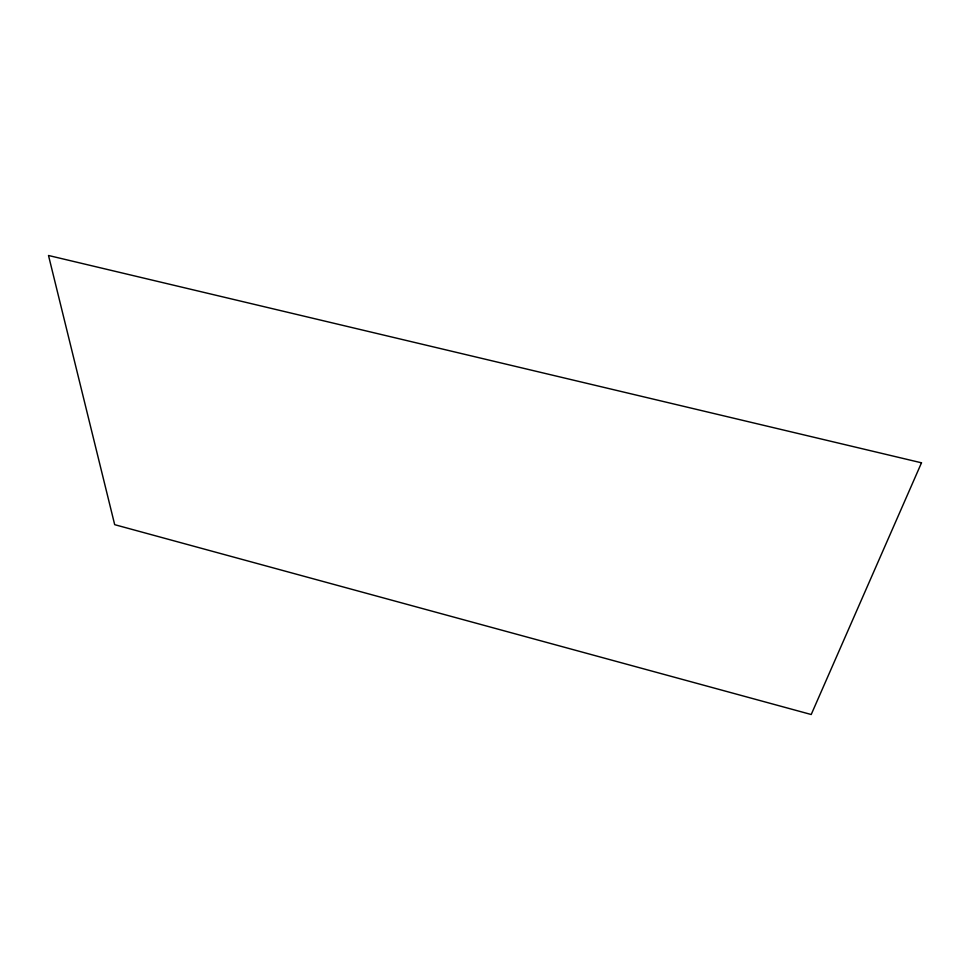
<?xml version="1.0" encoding="UTF-8"?>
<svg xmlns="http://www.w3.org/2000/svg" width="970" height="970" viewBox="0 0 970 970"><rect width="100%" height="100%" fill="white"/><g stroke="black" fill="none" stroke-linecap="round" stroke-linejoin="round"><path stroke-width="1.45" d="M921.5 462.811L811.211 714.514L114.69 524.673L48.5 255.486L921.5 462.811"/></g></svg>
